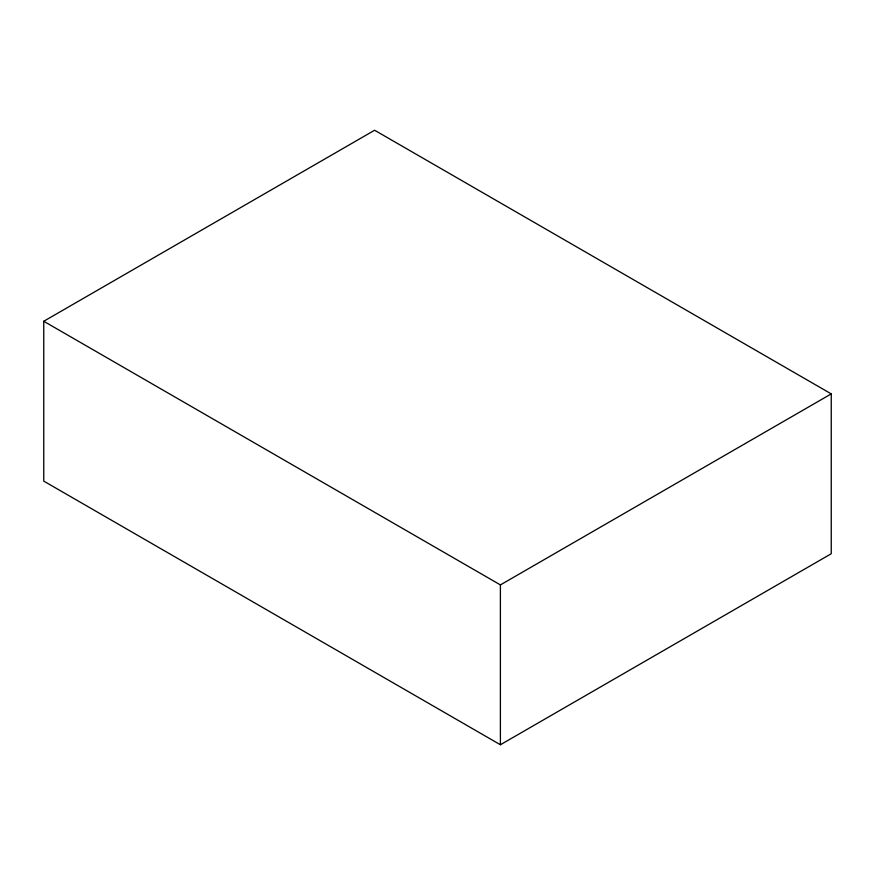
<?xml version="1.0" encoding="UTF-8"?>
<svg xmlns="http://www.w3.org/2000/svg" width="875" height="875" viewBox="0 0 875 875"><rect width="100%" height="100%" fill="white"/><g stroke="black" fill="none" stroke-linecap="round" stroke-linejoin="round"><path stroke-width="1.31" d="M43.75 321.267L374.598 130.244L831.25 393.892L831.25 553.733L500.402 744.756L43.75 481.108L43.75 321.267L500.402 584.905L831.25 393.892M500.402 584.905L500.402 744.756"/></g></svg>
